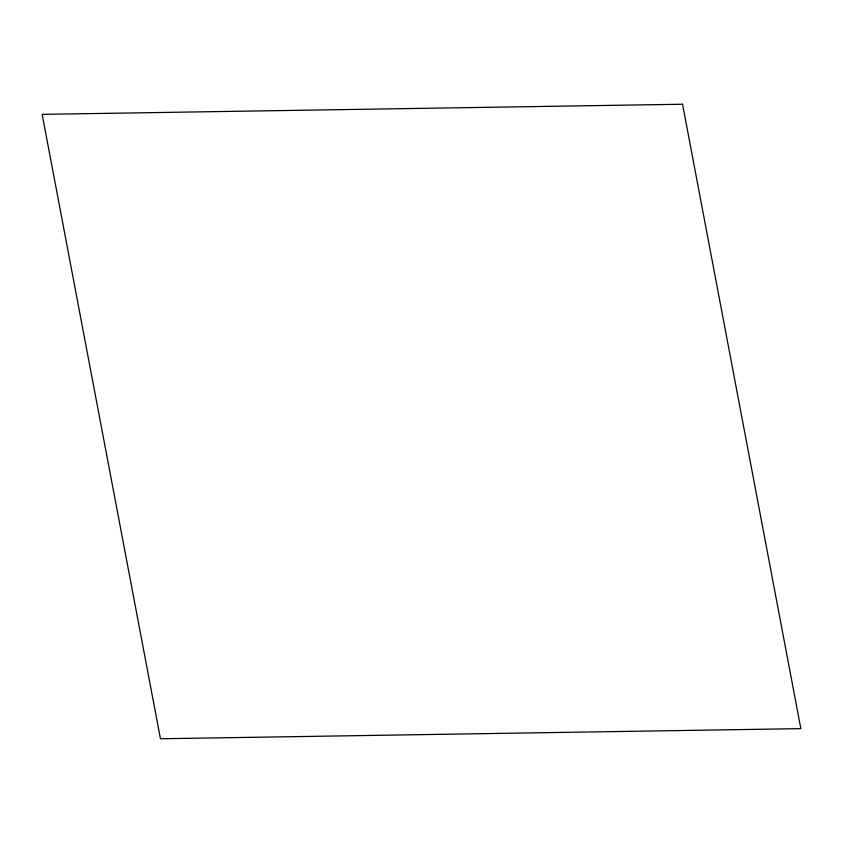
<?xml version="1.0" encoding="UTF-8"?>
<svg xmlns="http://www.w3.org/2000/svg" width="843" height="843" viewBox="0 0 843 843"><rect width="100%" height="100%" fill="white"/><g stroke="black" fill="none" stroke-linecap="round" stroke-linejoin="round"><path stroke-width="1.26" d="M682.545 104.237L42.15 114.363L160.455 738.763L800.85 728.637L682.545 104.237"/></g></svg>
